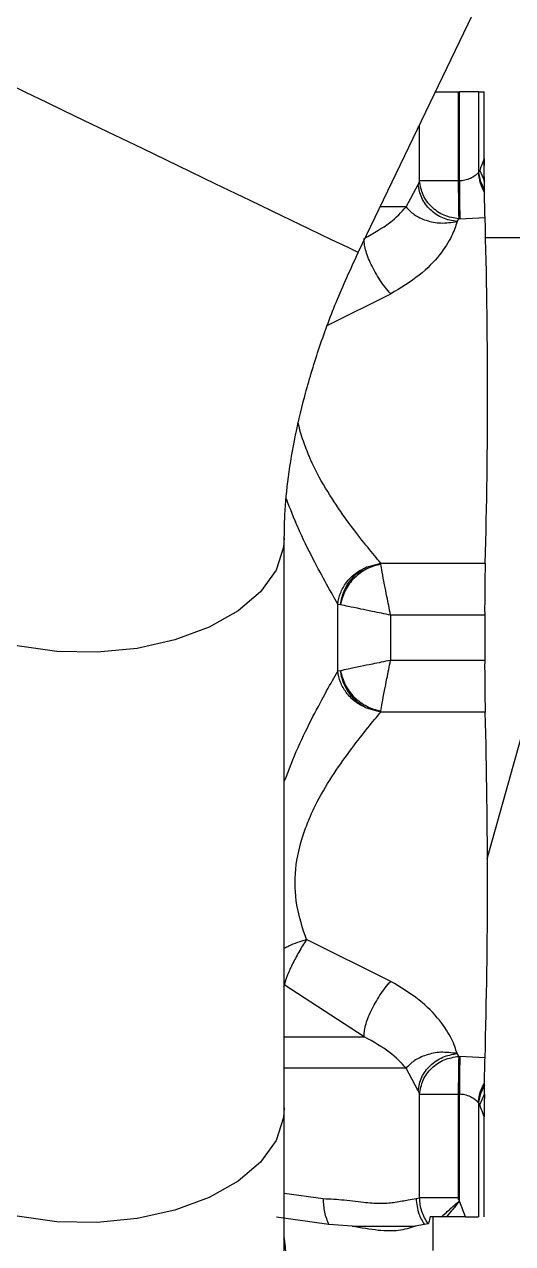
# Model space of a CAD drawing. Extents: x 75 to 2075, y 25 to 1460.
# Drawn here: x 1169.3 to 1200.6, y 653.4 to 731.6 of the extents above; entities that cross this region are included whole.
import ezdxf

# ---------------------------------------------------------------- set-up
doc = ezdxf.new("R2010")
doc.units = 0
doc.header["$LTSCALE"] = 5
doc.linetypes.add('SLD-KATı', pattern=[0])
doc.layers.get('0').update_dxf_attribs({"linetype": 'CONTINUOUS'})

msp = doc.modelspace()

# ---------------------------------------------------------------- linework, layer by layer
at = {"color": 7, "linetype": 'SLD-KATı'}
for p, q in [((1190.71, 716.977), (1215.283, 768.021)), ((1195.674, 727.288), (1197.134, 727.288)), ((1197.134, 727.288), (1197.134, 721.563)), ((1197.134, 727.288), (1197.205, 727.288)), ((1197.205, 721.563), (1197.205, 727.288)), ((1198.43, 727.288), (1197.205, 727.288)), ((1198.43, 727.288), (1198.43, 722.105)), ((1198.43, 727.288), (1198.788, 727.288)), ((1198.788, 723.011), (1198.788, 727.288)), ((1194.646, 721.563), (1194.548, 721.348)), ((1197.134, 721.563), (1194.646, 721.563)), ((1197.134, 721.563), (1197.205, 721.563)), ((1198.43, 722.105), (1198.412, 722.084)), ((1198.507, 722.237), (1198.803, 721.552)), ((1198.81, 720.99), (1198.804, 721.553)), ((1193.78, 719.9), (1194.548, 721.348)), ((1198.813, 720.831), (1198.81, 720.99)), ((1197.235, 719.135), (1198.849, 719.229)), ((1197.052, 718.958), (1197.164, 719.135)), ((1197.235, 719.135), (1197.164, 719.135)), ((1254.903, 717.921), (1198.897, 717.921)), ((1198.989, 678.096), (1210.106, 717.921)), ((1185.97, 662.143), (1185.97, 698.707)), ((1191.246, 696.814), (1192.157, 697.063)), ((1191.246, 696.815), (1192.158, 696.998)), ((1192.157, 697.063), (1198.863, 697.063)), ((1192.158, 696.998), (1192.157, 697.063)), ((1189.397, 690.137), (1189.397, 694.439)), ((1189.397, 694.439), (1189.571, 694.411)), ((1192.785, 693.748), (1192.785, 690.828)), ((1192.785, 693.748), (1198.825, 693.748)), ((1198.825, 693.748), (1198.825, 690.828)), ((1198.825, 690.828), (1192.785, 690.828)), ((1189.571, 690.165), (1189.397, 690.137)), ((1192.157, 687.513), (1191.246, 687.762)), ((1192.158, 687.578), (1191.246, 687.762)), ((1192.157, 687.513), (1192.158, 687.578)), ((1198.863, 687.513), (1192.157, 687.513)), ((1192.793, 670.25), (1187.388, 672.927)), ((1191.103, 666.696), (1185.96, 670.023)), ((1197.164, 665.441), (1197.052, 665.618)), ((1197.164, 665.441), (1197.235, 665.441)), ((1198.849, 665.347), (1197.235, 665.441)), ((1194.548, 663.228), (1193.78, 664.676)), ((1198.81, 663.586), (1198.813, 663.745)), ((1194.548, 663.228), (1194.646, 663.013)), ((1194.646, 656.37), (1194.646, 663.013)), ((1194.646, 663.013), (1197.134, 663.013)), ((1197.134, 663.013), (1197.134, 656.37)), ((1197.205, 663.013), (1197.134, 663.013)), ((1197.205, 656.184), (1197.205, 663.013)), ((1198.507, 662.339), (1198.806, 663.023)), ((1198.804, 663.023), (1198.81, 663.586)), ((1185.97, 641.663), (1185.97, 662.143)), ((1198.43, 662.471), (1198.412, 662.492)), ((1198.43, 662.471), (1198.43, 655.145)), ((1198.788, 655.145), (1198.788, 661.565)), ((1194.425, 656.324), (1194.646, 656.37)), ((1197.215, 656.156), (1197.205, 656.184)), ((1197.588, 655.145), (1197.215, 656.156)), ((1188.821, 654.656), (1185.478, 655.121)), ((1195.522, 653.002), (1195.522, 655.145)), ((1196.369, 655.145), (1196.042, 655.145)), ((1197.589, 655.145), (1196.369, 655.145)), ((1190.32, 654.55), (1188.821, 654.656)), ((1190.332, 654.551), (1190.32, 654.55)), ((1190.332, 654.551), (1194.355, 654.55)), ((1194.363, 654.549), (1194.356, 654.55)), ((1194.956, 654.656), (1194.363, 654.549)), ((1195.193, 654.706), (1194.956, 654.656))]:
    msp.add_line(p, q, dxfattribs=at)
at = {"color": 8, "linetype": 'SLD-KATı'}
for p, q in [((1194.646, 721.563), (1194.646, 725.153)), ((1193.78, 719.9), (1192.117, 719.9)), ((1188.758, 712.328), (1192.793, 714.326)), ((1185.97, 666.696), (1191.103, 666.696)), ((1193.78, 664.676), (1185.97, 664.676)), ((1185.97, 656.678), (1188.459, 656.324))]:
    msp.add_line(p, q, dxfattribs=at)
at = {"color": 8, "linetype": 'SLD-KATı', "flags": 128}
for points in [[(1190.71, 716.977), (1190.589, 717.035), (1190.018, 717.31), (1189.002, 717.799), (1187.581, 718.483), (1185.813, 719.334), (1183.772, 720.316), (1181.541, 721.39), (1179.211, 722.512), (1176.877, 723.636), (1174.636, 724.715), (1172.578, 725.705), (1170.788, 726.567), (1169.34, 727.264), (1168.292, 727.769), (1167.688, 728.059), (1167.541, 728.13)], [(1185.97, 698.687), (1185.923, 698.077), (1185.44, 696.612), (1184.452, 695.232), (1182.999, 693.994), (1181.142, 692.949), (1178.957, 692.14), (1176.532, 691.6), (1173.967, 691.351), (1171.367, 691.403), (1168.839, 691.754), (1166.485, 692.389), (1164.403, 693.284), (1162.678, 694.4), (1161.379, 695.693), (1160.561, 697.109), (1160.257, 698.591), (1160.256, 698.706)], [(1185.97, 662.143), (1185.923, 661.514), (1185.44, 660.048), (1184.452, 658.668), (1182.999, 657.43), (1181.142, 656.385), (1178.957, 655.576), (1176.532, 655.036), (1173.967, 654.787), (1171.367, 654.839), (1168.839, 655.19), (1166.485, 655.825), (1164.403, 656.72), (1162.678, 657.836), (1161.379, 659.129), (1160.561, 660.545), (1160.257, 662.027), (1160.256, 662.143)]]:
    msp.add_lwpolyline(points, dxfattribs=at)
at = {"color": 7, "linetype": 'SLD-KATı', "flags": 128}
msp.add_lwpolyline([(1186.332, 647.995), (1186.05, 653.22), (1185.97, 653.912)], dxfattribs=at)
at = {"color": 7, "linetype": 'SLD-KATı'}
for centre, radius, start, end in [((1266.221, 721.193), 69.088, 179.69272, 181.70724), ((794.39, 707.895), 404.618, 358.46588, 1.6051), ((1301.084, 694.216), 102.261, 178.40493, 180.26249), ((1301.084, 690.36), 102.261, 179.73751, 181.59507), ((789.734, 676.684), 409.272, 358.41275, 1.51627), ((1266.22, 663.383), 69.087, 178.29274, 180.3073)]:
    msp.add_arc(centre, radius, start, end, dxfattribs=at)
at = {"color": 8, "linetype": 'SLD-KATı'}
for points, knots in [([(1198.786, 723.011), (1198.784, 723.002), (1198.78, 722.981), (1198.7, 722.755), (1198.587, 722.452), (1198.507, 722.237)], [0, 0, 0, 0, 0.183406, 0.419164, 1, 1, 1, 1]), ([(1192.157, 697.063), (1191.892, 697.379), (1191.361, 698.016), (1190.297, 699.368), (1189.167, 700.951), (1188.231, 702.494), (1187.581, 703.836), (1187.179, 704.907), (1186.942, 705.633), (1186.88, 706.031), (1186.879, 706.035)], [0, 0, 0, 0, 0.180116, 0.362335, 0.544877, 0.727522, 0.823164, 0.908021, 0.999037, 1, 1, 1, 1]), ([(1189.397, 694.439), (1189.171, 694.835), (1188.715, 695.637), (1187.808, 697.332), (1186.892, 699.162), (1186.352, 700.546), (1186.107, 701.175)], [0, 0, 0, 0, 0.254243, 0.514274, 0.779233, 1, 1, 1, 1]), ([(1185.97, 683.071), (1186.259, 683.813), (1186.843, 685.314), (1187.81, 687.242), (1188.716, 688.939), (1189.172, 689.741), (1189.397, 690.137)], [0, 0, 0, 0, 0.250033, 0.505774, 0.75579, 1, 1, 1, 1]), ([(1185.97, 672.387), (1186.067, 672.434), (1186.334, 672.566), (1186.82, 672.753), (1187.205, 672.871), (1187.388, 672.927)], [0, 0, 0, 0, 0.229696, 0.63493, 1, 1, 1, 1]), ([(1198.786, 661.565), (1198.784, 661.574), (1198.78, 661.595), (1198.701, 661.821), (1198.587, 662.124), (1198.507, 662.339)], [0, 0, 0, 0, 0.182798, 0.418775, 1, 1, 1, 1])]:
    msp.add_open_spline(points, degree=3, knots=knots, dxfattribs=at)
at = {"color": 7, "linetype": 'SLD-KATı'}
for points, knots in [([(1198.804, 721.553), (1198.802, 721.817), (1198.799, 722.214), (1198.793, 722.661), (1198.79, 722.875), (1198.788, 722.967), (1198.788, 722.982), (1198.788, 722.982), (1198.787, 722.97), (1198.783, 722.756), (1198.777, 722.304), (1198.773, 721.81), (1198.771, 721.553)], [0, 0, 0, 0, 0.25304, 0.380213, 0.469363, 0.493368, 0.500847, 0.503761, 0.506377, 0.528655, 0.753774, 1, 1, 1, 1]), ([(1197.164, 719.135), (1196.845, 719.187), (1196.207, 719.293), (1195.394, 719.862), (1194.806, 720.645), (1194.699, 721.257), (1194.646, 721.563)], [0, 0, 0, 0, 0.250323, 0.499972, 0.74999, 1, 1, 1, 1]), ([(1198.412, 722.084), (1198.405, 722.077), (1198.384, 722.058), (1198.317, 721.998), (1198.172, 721.883), (1197.914, 721.726), (1197.573, 721.593), (1197.321, 721.573), (1197.205, 721.563)], [0, 0, 0, 0, 0.030821, 0.084329, 0.259237, 0.516085, 0.777018, 1, 1, 1, 1]), ([(1197.205, 721.563), (1197.205, 721.298), (1197.206, 720.768), (1197.213, 720.052), (1197.222, 719.463), (1197.23, 719.244), (1197.235, 719.135)], [0, 0, 0, 0, 0.249998, 0.5, 0.749999, 1, 1, 1, 1]), ([(1198.412, 722.084), (1198.445, 721.865), (1198.509, 721.425), (1198.712, 721.029), (1198.813, 720.831)], [0, 0, 0, 0, 0.499816, 1, 1, 1, 1]), ([(1198.507, 722.237), (1198.496, 722.21), (1198.474, 722.158), (1198.444, 722.122), (1198.43, 722.105)], [0, 0, 0, 0, 0.509586, 1, 1, 1, 1]), ([(1198.43, 722.105), (1198.465, 721.911), (1198.535, 721.524), (1198.718, 721.168), (1198.809, 720.989)], [0, 0, 0, 0, 0.499894, 1, 1, 1, 1]), ([(1197.052, 718.958), (1196.738, 719.014), (1196.11, 719.126), (1195.305, 719.687), (1194.724, 720.455), (1194.606, 721.05), (1194.548, 721.348)], [0, 0, 0, 0, 0.250379, 0.500107, 0.750054, 1, 1, 1, 1]), ([(1198.849, 719.229), (1198.842, 719.421), (1198.828, 719.805), (1198.818, 720.488), (1198.813, 720.831)], [0, 0, 0, 0, 0.497454, 1, 1, 1, 1]), ([(1191.103, 717.88), (1191.691, 718.214), (1192.877, 718.887), (1193.477, 719.561), (1193.78, 719.9)], [0, 0, 0, 0, 0.495876, 1, 1, 1, 1]), ([(1193.78, 719.9), (1193.936, 719.733), (1194.244, 719.402), (1195.05, 719.01), (1196.01, 718.812), (1196.704, 718.909), (1197.052, 718.958)], [0, 0, 0, 0, 0.255655, 0.504111, 0.7505, 1, 1, 1, 1]), ([(1197.052, 718.958), (1196.959, 718.664), (1196.772, 718.073), (1195.991, 716.817), (1194.684, 715.457), (1193.435, 714.71), (1192.793, 714.326)], [0, 0, 0, 0, 0.2390209, 0.4811996, 0.7335925, 1, 1, 1, 1]), ([(1192.793, 714.326), (1192.675, 714.464), (1192.439, 714.74), (1191.993, 715.372), (1191.6, 716.056), (1191.32, 716.708), (1191.176, 717.16), (1191.094, 717.566), (1191.1, 717.775), (1191.103, 717.88)], [0, 0, 0, 0, 0.125078, 0.25024, 0.499146, 0.623941, 0.749146, 0.874641, 1, 1, 1, 1]), ([(1185.97, 698.707), (1185.975, 699.094), (1185.99, 700.203), (1186.168, 702.262), (1186.588, 704.914), (1187.244, 707.766), (1188.141, 710.746), (1189.276, 713.852), (1190.223, 715.914), (1190.71, 716.977)], [0, 0, 0, 0, 0.078354, 0.224449, 0.373182, 0.524841, 0.678861, 0.834622, 1, 1, 1, 1]), ([(1189.397, 694.439), (1189.443, 694.676), (1189.536, 695.156), (1189.927, 695.829), (1190.492, 696.428), (1190.99, 696.683), (1191.246, 696.815)], [0, 0, 0, 0, 0.239722, 0.483588, 0.734517, 1, 1, 1, 1]), ([(1192.158, 696.998), (1191.85, 696.915), (1191.234, 696.748), (1190.43, 696.132), (1189.815, 695.33), (1189.652, 694.717), (1189.571, 694.411)], [0, 0, 0, 0, 0.250219, 0.49996, 0.749994, 1, 1, 1, 1]), ([(1189.571, 694.411), (1189.632, 694.703), (1189.736, 695.195), (1190.141, 695.9), (1190.633, 696.444), (1191.063, 696.704), (1191.246, 696.815)], [0, 0, 0, 0, 0.297344, 0.499968, 0.787752, 1, 1, 1, 1]), ([(1192.785, 693.748), (1192.705, 694.145), (1192.569, 694.826), (1192.384, 695.758), (1192.244, 696.507), (1192.186, 696.84), (1192.158, 696.998)], [0, 0, 0, 0, 0.292777, 0.502309, 0.762595, 1, 1, 1, 1]), ([(1189.571, 694.411), (1189.725, 694.378), (1190.047, 694.31), (1190.785, 694.159), (1191.709, 693.966), (1192.389, 693.828), (1192.785, 693.748)], [0, 0, 0, 0, 0.237399, 0.497692, 0.707212, 1, 1, 1, 1]), ([(1192.785, 690.828), (1192.389, 690.748), (1191.709, 690.61), (1190.785, 690.418), (1190.047, 690.266), (1189.725, 690.198), (1189.571, 690.165)], [0, 0, 0, 0, 0.292765, 0.502308, 0.762602, 1, 1, 1, 1]), ([(1192.158, 687.578), (1192.186, 687.736), (1192.244, 688.069), (1192.384, 688.818), (1192.569, 689.75), (1192.705, 690.431), (1192.785, 690.828)], [0, 0, 0, 0, 0.2373908, 0.497689, 0.7072234, 1, 1, 1, 1]), ([(1191.246, 687.762), (1190.99, 687.893), (1190.492, 688.148), (1189.927, 688.747), (1189.536, 689.42), (1189.443, 689.9), (1189.397, 690.137)], [0, 0, 0, 0, 0.265481, 0.51641, 0.760276, 1, 1, 1, 1]), ([(1191.246, 687.762), (1191.03, 687.894), (1190.6, 688.158), (1190.091, 688.748), (1189.715, 689.428), (1189.619, 689.919), (1189.571, 690.165)], [0, 0, 0, 0, 0.250042, 0.5, 0.74996, 1, 1, 1, 1]), ([(1189.571, 690.165), (1189.652, 689.859), (1189.815, 689.246), (1190.43, 688.444), (1191.234, 687.828), (1191.85, 687.661), (1192.158, 687.578)], [0, 0, 0, 0, 0.250004, 0.500035, 0.749781, 1, 1, 1, 1]), ([(1187.388, 672.927), (1187.15, 673.65), (1186.677, 675.085), (1186.607, 677.471), (1187.05, 679.341), (1187.588, 680.745), (1188.227, 682.087), (1189.164, 683.626), (1190.303, 685.206), (1191.364, 686.561), (1191.894, 687.197), (1192.157, 687.513)], [0, 0, 0, 0, 0.123388, 0.2451566, 0.368057, 0.4276242, 0.4935092, 0.620338, 0.747973, 0.8747799, 1, 1, 1, 1]), ([(1187.388, 672.927), (1187.222, 672.663), (1186.891, 672.135), (1186.457, 671.313), (1186.116, 670.559), (1186.012, 670.202), (1185.96, 670.023)], [0, 0, 0, 0, 0.2500069, 0.5000428, 0.7498386, 1, 1, 1, 1]), ([(1191.103, 666.696), (1191.1, 666.801), (1191.094, 667.01), (1191.176, 667.416), (1191.32, 667.868), (1191.6, 668.52), (1191.993, 669.204), (1192.439, 669.836), (1192.675, 670.112), (1192.793, 670.25)], [0, 0, 0, 0, 0.125348, 0.250806, 0.375989, 0.500794, 0.749745, 0.874916, 1, 1, 1, 1]), ([(1197.052, 665.618), (1196.962, 665.912), (1196.781, 666.504), (1195.988, 667.759), (1194.678, 669.117), (1193.432, 669.866), (1192.793, 670.25)], [0, 0, 0, 0, 0.238751, 0.481606, 0.734322, 1, 1, 1, 1]), ([(1193.78, 664.676), (1193.473, 665.021), (1192.871, 665.698), (1191.684, 666.368), (1191.103, 666.696)], [0, 0, 0, 0, 0.510133, 1, 1, 1, 1]), ([(1197.052, 665.618), (1196.704, 665.665), (1196.01, 665.758), (1195.054, 665.549), (1194.244, 665.17), (1193.936, 664.842), (1193.78, 664.676)], [0, 0, 0, 0, 0.249513, 0.496309, 0.744546, 1, 1, 1, 1]), ([(1194.548, 663.228), (1194.606, 663.526), (1194.724, 664.121), (1195.304, 664.889), (1196.11, 665.45), (1196.738, 665.562), (1197.052, 665.618)], [0, 0, 0, 0, 0.2499441, 0.4998747, 0.7496062, 1, 1, 1, 1]), ([(1194.646, 663.013), (1194.699, 663.319), (1194.806, 663.932), (1195.394, 664.715), (1196.207, 665.283), (1196.845, 665.389), (1197.164, 665.441)], [0, 0, 0, 0, 0.250309, 0.4999689, 0.7499972, 1, 1, 1, 1]), ([(1197.235, 665.441), (1197.23, 665.332), (1197.222, 665.113), (1197.213, 664.524), (1197.206, 663.808), (1197.205, 663.278), (1197.205, 663.013)], [0, 0, 0, 0, 0.249999, 0.499998, 0.749999, 1, 1, 1, 1]), ([(1198.813, 663.745), (1198.818, 664.087), (1198.828, 664.77), (1198.842, 665.155), (1198.849, 665.347)], [0, 0, 0, 0, 0.500696, 1, 1, 1, 1]), ([(1198.412, 662.492), (1198.445, 662.711), (1198.51, 663.151), (1198.712, 663.546), (1198.813, 663.745)], [0, 0, 0, 0, 0.499809, 1, 1, 1, 1]), ([(1198.412, 662.492), (1198.405, 662.499), (1198.342, 662.558), (1198.191, 662.681), (1197.914, 662.85), (1197.573, 662.983), (1197.321, 663.003), (1197.205, 663.013)], [0, 0, 0, 0, 0.030863, 0.259077, 0.515986, 0.776942, 1, 1, 1, 1]), ([(1198.809, 663.587), (1198.718, 663.408), (1198.535, 663.052), (1198.465, 662.665), (1198.43, 662.471)], [0, 0, 0, 0, 0.500113, 1, 1, 1, 1]), ([(1198.804, 663.023), (1198.802, 662.762), (1198.798, 662.243), (1198.791, 661.752), (1198.788, 661.562), (1198.788, 661.559)], [0, 0, 0, 0, 0.4988953, 0.9928478, 1, 1, 1, 1]), ([(1198.507, 662.339), (1198.496, 662.366), (1198.474, 662.418), (1198.444, 662.454), (1198.43, 662.471)], [0, 0, 0, 0, 0.509503, 1, 1, 1, 1]), ([(1188.459, 656.324), (1188.916, 656.3), (1189.911, 656.248), (1191.152, 656.067), (1192.242, 655.993), (1193.161, 656.088), (1193.913, 656.248), (1194.265, 656.3), (1194.425, 656.324)], [0, 0, 0, 0, 0.159092, 0.346774, 0.500177, 0.658744, 0.844531, 1, 1, 1, 1]), ([(1188.459, 656.324), (1188.474, 656.025), (1188.502, 655.427), (1188.715, 654.913), (1188.821, 654.656)], [0, 0, 0, 0, 0.499925, 1, 1, 1, 1]), ([(1194.425, 656.324), (1194.457, 655.989), (1194.514, 655.391), (1194.821, 654.881), (1194.956, 654.656)], [0, 0, 0, 0, 0.559481, 1, 1, 1, 1]), ([(1195.192, 654.705), (1195.038, 654.962), (1194.729, 655.476), (1194.674, 656.072), (1194.646, 656.37)], [0, 0, 0, 0, 0.500559, 1, 1, 1, 1]), ([(1197.134, 656.37), (1196.839, 656.37), (1196.249, 656.37), (1195.479, 656.37), (1194.888, 656.37), (1194.727, 656.37), (1194.646, 656.37)], [0, 0, 0, 0, 0.250003, 0.500001, 0.750005, 1, 1, 1, 1]), ([(1196.042, 655.145), (1196.241, 655.324), (1196.597, 655.644), (1197.019, 656.019), (1197.205, 656.184)], [0, 0, 0, 0, 0.559115, 1, 1, 1, 1]), ([(1197.215, 656.156), (1197.065, 655.978), (1196.765, 655.622), (1196.501, 655.305), (1196.369, 655.146)], [0, 0, 0, 0, 0.499855, 1, 1, 1, 1]), ([(1197.205, 656.184), (1197.184, 656.211), (1197.143, 656.267), (1197.137, 656.336), (1197.134, 656.37)], [0, 0, 0, 0, 0.500279, 1, 1, 1, 1]), ([(1195.193, 654.706), (1195.222, 654.735), (1195.279, 654.795), (1195.314, 655.028), (1195.332, 655.145)], [0, 0, 0, 0, 0.49904, 1, 1, 1, 1]), ([(1196.042, 655.145), (1195.907, 655.145), (1195.637, 655.145), (1195.434, 655.145), (1195.332, 655.145)], [0, 0, 0, 0, 0.499523, 1, 1, 1, 1]), ([(1197.588, 655.145), (1197.675, 655.145), (1197.849, 655.145), (1198.08, 655.145), (1198.282, 655.145), (1198.38, 655.145), (1198.43, 655.145)], [0, 0, 0, 0, 0.249989, 0.500002, 0.749992, 1, 1, 1, 1]), ([(1194.356, 654.55), (1194.02, 654.44), (1193.376, 654.23), (1192.012, 654.241), (1190.904, 654.445), (1190.332, 654.551)], [0, 0, 0, 0, 0.34344, 0.660355, 1, 1, 1, 1])]:
    msp.add_open_spline(points, degree=3, knots=knots, dxfattribs=at)

doc.saveas('drawing.dxf')
